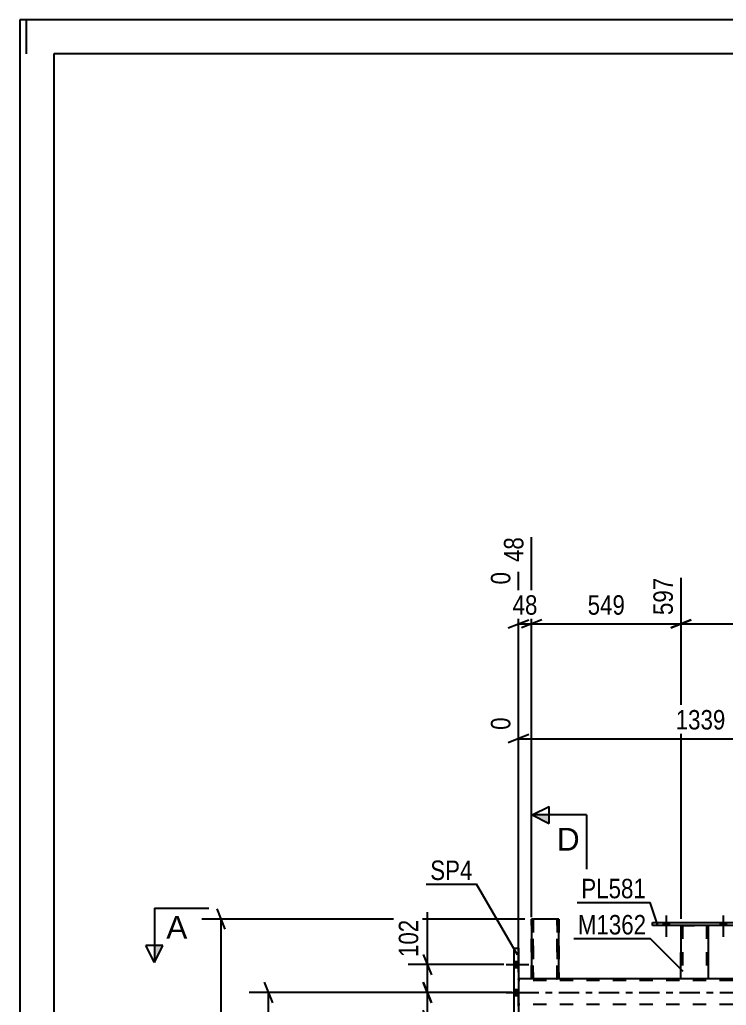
# Model space of a CAD drawing. Header units: millimetres. Extents: x 0 to 841, y 0 to 594.
# Drawn here: x 0 to 103.9, y 449 to 594 of the extents above; entities that cross this region are included whole.
import ezdxf

# ---------------------------------------------------------------- set-up
doc = ezdxf.new("R2010")
doc.units = ezdxf.units.MM
doc.linetypes.add('DXK_LINE_DOT2', pattern=[3.9198, 1.9599, -1.9599])
doc.linetypes.add('DXK_LINE_DOT3', pattern=[5.9187, 2.979, -0.9799, 0.9799, -0.9799])
doc.styles.add('Arial', font='ARIAL.TTF', dxfattribs={"height": 0.2})
doc.styles.add('Arial Narrow', font='ARIALN.TTF', dxfattribs={"height": 0.2})

# ---------------------------------------------------------------- blocks, each defined once
blk = doc.blocks.new('Unknown-247343265-1137')
at = {"color": 5, "linetype": 'Continuous'}
for p, q in [((841, 594), (0, 594)), ((0, 594), (0, 0)), ((1, 589), (1, 594)), ((836, 589), (5, 589)), ((5, 589), (5, 5))]:
    blk.add_line(p, q, dxfattribs=at)
blk = doc.blocks.new('Part-247343265-35516 - 2635')
at = {"color": 2, "linetype": 'Continuous'}
for p, q in [((72.72, 457.39), (73.36, 457.39)), ((72.72, 444.39), (72.72, 457.39)), ((73.36, 457.39), (73.36, 444.39)), ((73.36, 444.39), (72.72, 444.39))]:
    blk.add_line(p, q, dxfattribs=at)
blk = doc.blocks.new('Bolt-247343265-35652 - 2635')
at = {"linetype": 'Continuous'}
for points in [[(94.62, 460.73), (95.5, 460.73), (95.5, 461.21), (94.62, 461.21)], [(103.02, 460.73), (103.9, 460.73), (103.9, 461.21), (103.02, 461.21)]]:
    blk.add_hatch(color=1, dxfattribs=at).paths.add_polyline_path(points)
at = {"color": 1, "linetype": 'Continuous'}
for p, q in [((94.62, 461.21), (94.62, 460.73)), ((95.06, 462.21), (95.06, 459.09)), ((95.5, 461.21), (95.5, 460.73)), ((103.02, 461.21), (103.02, 460.73)), ((103.46, 462.21), (103.46, 459.09)), ((103.9, 461.21), (103.9, 460.73))]:
    blk.add_line(p, q, dxfattribs=at)
blk = doc.blocks.new('Part-247343265-35614 - 2635')
at = {"color": 2, "linetype": 'Continuous'}
for p, q in [((99.25, 452.89), (73.36, 452.89)), ((150.33, 452.89), (101.25, 452.89))]:
    blk.add_line(p, q, dxfattribs=at)
at = {"color": 7, "linetype": 'DXK_LINE_DOT2'}
for p, q in [((73.36, 448.89), (73.36, 452.89)), ((779.1, 452.65), (73.36, 452.65)), ((101.25, 452.89), (99.25, 452.89)), ((779.1, 449.13), (73.36, 449.13))]:
    blk.add_line(p, q, dxfattribs=at)
at = {"color": 7, "linetype": 'DXK_LINE_DOT3'}
blk.add_line((73.36, 450.89), (779.1, 450.89), dxfattribs=at)
blk = doc.blocks.new('Part-247343265-35611 - 2635')
at = {"color": 2, "linetype": 'Continuous'}
for p, q in [((97.25, 452.89), (97.26, 460.73)), ((101.26, 460.73), (101.25, 452.88)), ((101.21, 452.88), (97.25, 452.89)), ((101.25, 452.88), (101.21, 452.88))]:
    blk.add_line(p, q, dxfattribs=at)
at = {"color": 7, "linetype": 'DXK_LINE_DOT2'}
for p, q in [((97.26, 460.73), (101.26, 460.73)), ((97.26, 460.73), (97.26, 460.73)), ((97.26, 460.73), (97.26, 460.73)), ((97.5, 460.73), (97.49, 452.89)), ((101.02, 460.73), (101.01, 452.88)), ((101.26, 460.73), (101.26, 460.73)), ((101.26, 460.73), (101.26, 460.73)), ((100.99, 452.88), (101.01, 452.88))]:
    blk.add_line(p, q, dxfattribs=at)
blk = doc.blocks.new('Part-247343265-35612 - 2635')
at = {"color": 2, "linetype": 'Continuous'}
for p, q in [((93.06, 460.73), (93.06, 461.21)), ((93.06, 461.21), (105.46, 461.21)), ((105.46, 461.21), (105.46, 460.73)), ((105.46, 460.73), (93.06, 460.73))]:
    blk.add_line(p, q, dxfattribs=at)
blk = doc.blocks.new('Part-247343265-35613 - 2635')
at = {"color": 2, "linetype": 'Continuous'}
for p, q in [((75.28, 461.69), (75.28, 461.69)), ((75.28, 461.69), (75.28, 452.89)), ((78.8, 461.69), (75.28, 461.69)), ((79.28, 461.69), (78.8, 461.69)), ((79.28, 461.69), (79.28, 461.69)), ((79.28, 452.89), (79.28, 461.69)), ((75.28, 452.89), (75.28, 452.89)), ((79.24, 452.89), (75.28, 452.89)), ((79.28, 452.89), (79.24, 452.89)), ((79.28, 452.89), (79.28, 452.89))]:
    blk.add_line(p, q, dxfattribs=at)
at = {"color": 7, "linetype": 'DXK_LINE_DOT2'}
for p, q in [((75.28, 452.89), (75.28, 461.69)), ((75.28, 461.69), (75.28, 461.69)), ((75.52, 461.69), (75.52, 461.69)), ((75.52, 452.89), (75.52, 461.69)), ((75.52, 461.69), (75.52, 452.89)), ((75.54, 461.69), (75.52, 461.69)), ((75.52, 461.69), (75.54, 461.69)), ((75.58, 461.69), (75.54, 461.69)), ((75.54, 461.69), (75.58, 461.69)), ((75.58, 461.69), (75.59, 461.69)), ((75.76, 461.69), (75.76, 461.69)), ((75.76, 461.69), (75.76, 461.69)), ((75.76, 461.69), (75.76, 461.69)), ((78.89, 461.69), (78.97, 461.69)), ((78.97, 461.69), (78.98, 461.69)), ((78.98, 461.69), (79.02, 461.69)), ((79.02, 461.69), (79.04, 461.69)), ((79.04, 461.69), (79.04, 461.69)), ((79.04, 452.89), (79.04, 461.69)), ((79.04, 461.69), (79.04, 452.89)), ((79.28, 461.69), (79.28, 452.89)), ((75.28, 452.89), (75.28, 452.89)), ((75.52, 452.89), (75.52, 452.89)), ((75.76, 452.89), (75.76, 452.89)), ((75.76, 452.89), (75.76, 452.89)), ((78.97, 452.89), (78.98, 452.89)), ((78.98, 452.89), (79.02, 452.89)), ((79.02, 452.89), (79.04, 452.89)), ((79.04, 452.89), (79.04, 452.89))]:
    blk.add_line(p, q, dxfattribs=at)
blk = doc.blocks.new('Bolt-247343265-35617 - 2635')
at = {"linetype": 'Continuous'}
for points in [[(73.36, 454.55), (73.36, 455.43), (72.72, 455.43), (72.72, 454.55)], [(73.36, 454.55), (73.36, 455.43), (72.72, 455.43), (72.72, 454.55)], [(73.36, 454.55), (73.36, 455.43), (72.72, 455.43), (72.72, 454.55)], [(73.36, 450.45), (73.36, 451.33), (72.72, 451.33), (72.72, 450.45)], [(73.36, 450.45), (73.36, 451.33), (72.72, 451.33), (72.72, 450.45)], [(73.36, 446.35), (73.36, 447.23), (72.72, 447.23), (72.72, 446.35)], [(73.36, 446.35), (73.36, 447.23), (72.72, 447.23), (72.72, 446.35)], [(73.36, 446.35), (73.36, 447.23), (72.72, 447.23), (72.72, 446.35)]]:
    blk.add_hatch(color=1, dxfattribs=at).paths.add_polyline_path(points)
at = {"color": 1, "linetype": 'Continuous'}
for p, q in [((72.72, 455.43), (73.36, 455.43)), ((72.72, 455.43), (73.36, 455.43)), ((72.72, 455.43), (73.36, 455.43)), ((71.56, 454.99), (74.88, 454.99)), ((71.56, 454.99), (74.88, 454.99)), ((71.56, 454.99), (74.88, 454.99)), ((72.72, 454.55), (73.36, 454.55)), ((72.72, 454.55), (73.36, 454.55)), ((72.72, 454.55), (73.36, 454.55)), ((72.72, 451.33), (73.36, 451.33)), ((72.72, 451.33), (73.36, 451.33)), ((71.56, 450.89), (74.88, 450.89)), ((71.56, 450.89), (74.88, 450.89)), ((72.72, 450.45), (73.36, 450.45)), ((72.72, 450.45), (73.36, 450.45)), ((71.56, 446.79), (74.88, 446.79)), ((71.56, 446.79), (74.88, 446.79)), ((71.56, 446.79), (74.88, 446.79)), ((72.72, 447.23), (73.36, 447.23)), ((72.72, 447.23), (73.36, 447.23)), ((72.72, 447.23), (73.36, 447.23)), ((72.72, 446.35), (73.36, 446.35)), ((72.72, 446.35), (73.36, 446.35)), ((72.72, 446.35), (73.36, 446.35))]:
    blk.add_line(p, q, dxfattribs=at)
blk = doc.blocks.new('Bolt-247343265-35653 - 2635')
at = {"linetype": 'Continuous'}
for points in [[(94.62, 460.73), (95.5, 460.73), (95.5, 461.21), (94.62, 461.21)], [(103.02, 460.73), (103.9, 460.73), (103.9, 461.21), (103.02, 461.21)]]:
    blk.add_hatch(color=1, dxfattribs=at).paths.add_polyline_path(points)
at = {"color": 1, "linetype": 'Continuous'}
for p, q in [((94.62, 461.21), (94.62, 460.73)), ((95.06, 462.21), (95.06, 459.09)), ((95.5, 461.21), (95.5, 460.73)), ((103.02, 461.21), (103.02, 460.73)), ((103.46, 462.21), (103.46, 459.09)), ((103.9, 461.21), (103.9, 460.73))]:
    blk.add_line(p, q, dxfattribs=at)
blk = doc.blocks.new('StraightDimension-247343265-45907 - 2635')
at = {"color": 7, "linetype": 'Continuous'}
for p, q in [((30.23, 460.19), (29.03, 463.19)), ((74.28, 461.69), (26.78, 461.69)), ((29.63, 317.29), (29.63, 461.69))]:
    blk.add_line(p, q, dxfattribs=at)
blk = doc.blocks.new('StraightDimension-247343265-45852 - 2635')
at = {"color": 7, "linetype": 'Continuous'}
for p, q in [((59.96, 454.99), (59.96, 462.72)), ((59.96, 454.99), (59.96, 462.72)), ((59.36, 456.49), (60.56, 453.49)), ((71.19, 454.99), (57.11, 454.99)), ((59.96, 450.89), (59.96, 454.99)), ((60.56, 449.39), (59.36, 452.39)), ((71.19, 450.89), (57.11, 450.89))]:
    blk.add_line(p, q, dxfattribs=at)
at = {"color": 0}
blk.add_wipeout([(59.21, 462.2), (55.01, 462.2), (55.01, 455.51), (59.21, 455.51)], dxfattribs=at)
at = {"color": 3, "style": 'Arial Narrow'}
blk.add_text('102', height=2.863, rotation=90.0002, dxfattribs=at).set_placement((58.61, 456.11))
blk = doc.blocks.new('StraightDimension-247343265-45853 - 2635')
at = {"color": 7, "linetype": 'Continuous'}
for p, q in [((59.36, 452.39), (60.56, 449.39)), ((71.19, 450.89), (57.11, 450.89)), ((59.96, 446.79), (59.96, 450.89)), ((60.56, 445.29), (59.36, 448.29)), ((71.19, 446.79), (57.11, 446.79)), ((59.96, 446.79), (59.96, 439.05)), ((59.96, 446.79), (59.96, 439.05))]:
    blk.add_line(p, q, dxfattribs=at)
at = {"color": 0}
blk.add_wipeout([(59.21, 446.26), (55.01, 446.26), (55.01, 439.58), (59.21, 439.58)], dxfattribs=at)
at = {"color": 3, "style": 'Arial Narrow'}
blk.add_text('102', height=2.863, rotation=90.0002, dxfattribs=at).set_placement((58.61, 440.18))
blk = doc.blocks.new('StraightDimension-247343265-45899 - 2635')
at = {"color": 7, "linetype": 'Continuous'}
for p, q in [((37.21, 449.39), (36.01, 452.39)), ((72.36, 450.89), (33.76, 450.89)), ((36.61, 325.03), (36.61, 450.89)), ((36.01, 326.53), (37.21, 323.53)), ((50.74, 325.03), (33.76, 325.03))]:
    blk.add_line(p, q, dxfattribs=at)
at = {"color": 0}
blk.add_wipeout([(35.86, 392.21), (31.66, 392.21), (31.66, 383.7), (35.86, 383.7)], dxfattribs=at)
at = {"color": 3, "style": 'Arial Narrow'}
blk.add_text('3146', height=2.863, rotation=90.0002, dxfattribs=at).set_placement((35.26, 384.3))
blk = doc.blocks.new('StraightDimension-247343265-46085 - 2635')
at = {"color": 7, "linetype": 'Continuous'}
for p, q in [((148.34, 461.73), (148.34, 513.74)), ((97.26, 461.73), (97.26, 511.91)), ((98.76, 505.72), (95.76, 504.52)), ((97.26, 505.12), (148.34, 505.12)), ((146.84, 504.52), (149.84, 505.72))]:
    blk.add_line(p, q, dxfattribs=at)
at = {"color": 0}
blk.add_wipeout([(127.05, 505.87), (127.05, 510.07), (118.54, 510.07), (118.54, 505.87)], dxfattribs=at)
at = {"color": 3, "style": 'Arial Narrow'}
blk.add_text('1277', height=2.863, dxfattribs=at).set_placement((119.14, 506.47))
at = {"color": 0, "linetype": 'Continuous'}
blk.add_wipeout([(147.74, 514.34), (143.54, 514.34), (143.54, 505.82), (147.74, 505.82)], dxfattribs=at)
at = {"color": 3, "linetype": 'Continuous', "style": 'Arial Narrow'}
blk.add_text('1874', height=2.863, rotation=90.0002, dxfattribs=at).set_placement((147.14, 506.42))
blk = doc.blocks.new('StraightDimension-247343265-46086 - 2635')
at = {"color": 7, "linetype": 'Continuous'}
for p, q in [((75.28, 461.98), (75.28, 517.88)), ((97.26, 461.73), (97.26, 511.91)), ((76.78, 505.72), (73.78, 504.52)), ((75.28, 505.12), (97.26, 505.12)), ((95.76, 504.52), (98.76, 505.72))]:
    blk.add_line(p, q, dxfattribs=at)
at = {"color": 0}
blk.add_wipeout([(89.61, 505.87), (89.61, 510.07), (82.93, 510.07), (82.93, 505.87)], dxfattribs=at)
at = {"color": 3, "style": 'Arial Narrow'}
blk.add_text('549', height=2.863, dxfattribs=at).set_placement((83.53, 506.47))
at = {"color": 0, "linetype": 'Continuous'}
blk.add_wipeout([(96.66, 512.51), (92.46, 512.51), (92.46, 505.82), (96.66, 505.82)], dxfattribs=at)
at = {"color": 3, "linetype": 'Continuous', "style": 'Arial Narrow'}
blk.add_text('597', height=2.863, rotation=90.0002, dxfattribs=at).set_placement((96.06, 506.42))
blk = doc.blocks.new('StraightDimension-247343265-46087 - 2635')
at = {"color": 7, "linetype": 'Continuous'}
for p, q in [((75.28, 461.98), (75.28, 517.88)), ((73.36, 453.89), (73.36, 512.75)), ((71.86, 504.52), (74.86, 505.72)), ((73.36, 505.12), (75.28, 505.12)), ((76.78, 505.72), (73.78, 504.52))]:
    blk.add_line(p, q, dxfattribs=at)
at = {"color": 0, "linetype": 'Continuous'}
blk.add_wipeout([(74.68, 518.48), (70.48, 518.48), (70.48, 513.62), (74.68, 513.62)], dxfattribs=at)
at = {"color": 0}
blk.add_wipeout([(76.75, 505.87), (76.75, 510.07), (71.89, 510.07), (71.89, 505.87)], dxfattribs=at)
at = {"color": 3, "linetype": 'Continuous', "style": 'Arial Narrow'}
blk.add_text('48', height=2.863, rotation=90.0002, dxfattribs=at).set_placement((74.08, 514.22))
at = {"color": 3, "style": 'Arial Narrow'}
blk.add_text('48', height=2.863, dxfattribs=at).set_placement((72.49, 506.47))
at = {"color": 0, "linetype": 'Continuous'}
blk.add_wipeout([(72.76, 513.35), (68.56, 513.35), (68.56, 510.32), (72.76, 510.32)], dxfattribs=at)
at = {"color": 3, "linetype": 'Continuous', "style": 'Arial Narrow'}
blk.add_text('0', height=2.86, rotation=90.0002, dxfattribs=at).set_placement((72.16, 510.92))
blk = doc.blocks.new('StraightDimension-247343265-46262 - 2635')
at = {"color": 7, "linetype": 'Continuous'}
for p, q in [((126.91, 449.89), (126.91, 496.85)), ((73.36, 453.89), (73.36, 491.36)), ((74.86, 488.83), (71.86, 487.63)), ((125.41, 487.63), (128.41, 488.83)), ((73.36, 488.23), (126.91, 488.23))]:
    blk.add_line(p, q, dxfattribs=at)
at = {"color": 0}
blk.add_wipeout([(104.39, 488.98), (104.39, 493.18), (95.88, 493.18), (95.88, 488.98)], dxfattribs=at)
at = {"color": 3, "style": 'Arial Narrow'}
blk.add_text('1339', height=2.863, dxfattribs=at).set_placement((96.48, 489.58))
at = {"color": 0, "linetype": 'Continuous'}
for points in [[(126.31, 497.45), (122.11, 497.45), (122.11, 488.93), (126.31, 488.93)], [(72.76, 491.96), (68.56, 491.96), (68.56, 488.93), (72.76, 488.93)]]:
    blk.add_wipeout(points, dxfattribs=at)
at = {"color": 3, "linetype": 'Continuous', "style": 'Arial Narrow'}
for s, height, p in [('1339', 2.863, (125.71, 489.53)), ('0', 2.86, (72.16, 489.53))]:
    blk.add_text(s, height=height, rotation=90.0002, dxfattribs=at).set_placement(p)
blk = doc.blocks.new('SectionMark-247343265-3979 - 2635')
at = {"linetype": 'Continuous'}
blk.add_hatch(color=6, dxfattribs=at).paths.add_polyline_path([(19.8, 457.79), (21.05, 457.79), (19.8, 455.29)])
at = {"color": 6, "linetype": 'Continuous'}
for p, q in [((19.8, 463.29), (27.8, 463.29)), ((19.8, 463.29), (19.8, 455.29)), ((19.8, 455.29), (18.55, 457.79)), ((21.05, 457.79), (18.55, 457.79)), ((19.8, 455.29), (21.05, 457.79))]:
    blk.add_line(p, q, dxfattribs=at)
at = {"color": 0, "linetype": 'Continuous'}
blk.add_wipeout([(24.66, 458.79), (24.66, 462.29), (21.55, 462.29), (21.55, 458.79)], dxfattribs=at)
at = {"color": 3, "linetype": 'Continuous', "style": 'Arial'}
blk.add_text('A', height=3.34, dxfattribs=at).set_placement((21.55, 458.79))
blk = doc.blocks.new('SectionMark-247343265-48306 - 2635')
at = {"linetype": 'Continuous'}
for points in [[(77.86, 477.01), (77.86, 475.76), (75.36, 477.01)], [(77.86, 439.63), (77.86, 438.38), (75.36, 438.38)]]:
    blk.add_hatch(color=6, dxfattribs=at).paths.add_polyline_path(points)
at = {"color": 6, "linetype": 'Continuous'}
for p, q in [((75.36, 477.01), (77.86, 478.26)), ((77.86, 475.76), (77.86, 478.26)), ((83.36, 477.01), (75.36, 477.01)), ((75.36, 477.01), (77.86, 475.76)), ((83.36, 477.01), (83.36, 469.01)), ((83.36, 438.38), (83.36, 446.38)), ((75.36, 438.38), (77.86, 439.63)), ((77.86, 439.63), (77.86, 437.13)), ((83.36, 438.38), (75.36, 438.38)), ((77.86, 437.13), (75.36, 438.38))]:
    blk.add_line(p, q, dxfattribs=at)
at = {"color": 0, "linetype": 'Continuous'}
for points in [[(82.36, 471.76), (82.36, 475.26), (78.99, 475.26), (78.99, 471.76)], [(82.36, 440.13), (82.36, 443.63), (78.99, 443.63), (78.99, 440.13)]]:
    blk.add_wipeout(points, dxfattribs=at)
at = {"color": 3, "linetype": 'Continuous', "style": 'Arial'}
for p in [(78.99, 471.76), (78.99, 440.13)]:
    blk.add_text('D', height=3.34, dxfattribs=at).set_placement(p)
blk = doc.blocks.new('Mark-247343265-47891 - 2635')
at = {"color": 0}
blk.add_wipeout([(66.59, 467.44), (66.59, 470.44), (60.38, 470.44), (60.38, 467.44)], dxfattribs=at)
blk.add_wipeout([(66.59, 467.44), (66.59, 470.44), (60.38, 470.44), (60.38, 467.44)], dxfattribs=at)
at = {"color": 30, "linetype": 'Continuous'}
for p in [(59.78, 466.84), (73.19, 456.45)]:
    blk.add_line(p, (67.19, 466.84), dxfattribs=at)
at = {"color": 3, "style": 'Arial Narrow'}
blk.add_text('SP4', height=2.863, dxfattribs=at).set_placement((60.38, 467.44))
blk = doc.blocks.new('Mark-247343265-46761 - 2635')
at = {"color": 0}
blk.add_wipeout([(92.14, 459.43), (92.14, 462.43), (82.09, 462.43), (82.09, 459.43)], dxfattribs=at)
blk.add_wipeout([(92.14, 459.43), (92.14, 462.43), (82.09, 462.43), (82.09, 459.43)], dxfattribs=at)
at = {"color": 30, "linetype": 'Continuous'}
for p in [(81.49, 458.83), (97.6, 453.99)]:
    blk.add_line(p, (92.74, 458.83), dxfattribs=at)
at = {"color": 3, "style": 'Arial Narrow'}
blk.add_text('M1362', height=2.863, dxfattribs=at).set_placement((82.09, 459.43))
blk = doc.blocks.new('Mark-247343265-46764 - 2635')
at = {"color": 0}
blk.add_wipeout([(92.1, 464.75), (92.1, 467.75), (82.6, 467.75), (82.6, 464.75)], dxfattribs=at)
blk.add_wipeout([(92.1, 464.75), (92.1, 467.75), (82.6, 467.75), (82.6, 464.75)], dxfattribs=at)
at = {"color": 30, "linetype": 'Continuous'}
for p in [(82, 464.15), (93.82, 460.9)]:
    blk.add_line(p, (92.7, 464.15), dxfattribs=at)
at = {"color": 3, "style": 'Arial Narrow'}
blk.add_text('PL581', height=2.863, dxfattribs=at).set_placement((82.6, 464.75))

msp = doc.modelspace()

# ---------------------------------------------------------------- block references
for name in ['Unknown-247343265-1137', 'Part-247343265-35613 - 2635', 'Part-247343265-35612 - 2635', 'Bolt-247343265-35652 - 2635', 'Bolt-247343265-35653 - 2635', 'Part-247343265-35611 - 2635', 'Part-247343265-35516 - 2635', 'Bolt-247343265-35617 - 2635', 'Part-247343265-35614 - 2635']:
    msp.add_blockref(name, (0, 0))

# ---------------------------------------------------------------- next in the draw order: block references
msp.add_blockref('StraightDimension-247343265-45907 - 2635', (0, 0))

# ---------------------------------------------------------------- next in the draw order: block references
for name in ['StraightDimension-247343265-46085 - 2635', 'StraightDimension-247343265-45852 - 2635']:
    msp.add_blockref(name, (0, 0))

# ---------------------------------------------------------------- next in the draw order: block references
for name in ['StraightDimension-247343265-46086 - 2635', 'StraightDimension-247343265-45853 - 2635']:
    msp.add_blockref(name, (0, 0))

# ---------------------------------------------------------------- next in the draw order: block references
for name in ['StraightDimension-247343265-46087 - 2635', 'StraightDimension-247343265-45899 - 2635']:
    msp.add_blockref(name, (0, 0))

# ---------------------------------------------------------------- next in the draw order: block references
msp.add_blockref('StraightDimension-247343265-46262 - 2635', (0, 0))

# ---------------------------------------------------------------- next in the draw order: block references
msp.add_blockref('SectionMark-247343265-3979 - 2635', (0, 0))

# ---------------------------------------------------------------- next in the draw order: block references
for name in ['SectionMark-247343265-48306 - 2635', 'Mark-247343265-47891 - 2635']:
    msp.add_blockref(name, (0, 0))

# ---------------------------------------------------------------- next in the draw order: block references
msp.add_blockref('Mark-247343265-46761 - 2635', (0, 0))

# ---------------------------------------------------------------- next in the draw order: block references
msp.add_blockref('Mark-247343265-46764 - 2635', (0, 0))

doc.saveas('drawing.dxf')
